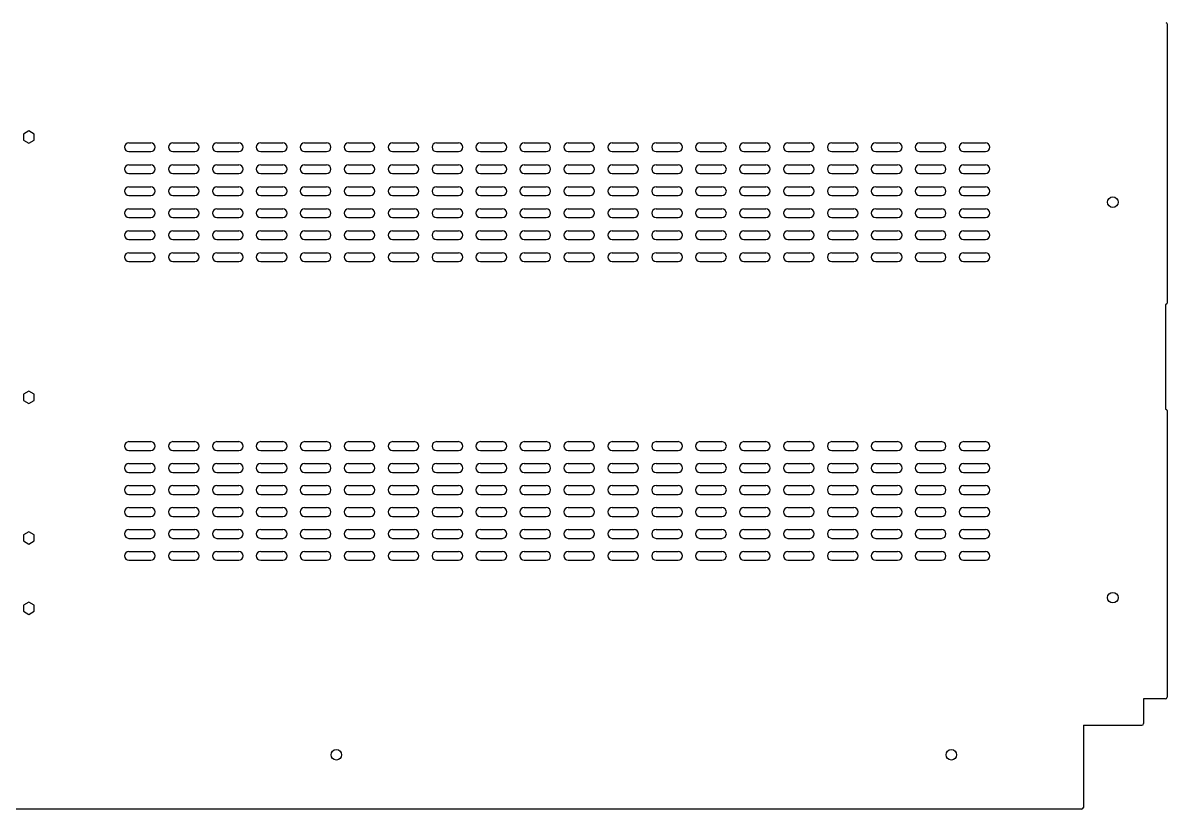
# Model space of a CAD drawing. Header units: millimetres. Extents: x 0 to 1296, y 0 to 722.
# Drawn here: x 644 to 1296, y 0 to 447 of the extents above; entities that cross this region are included whole.
import ezdxf

# ---------------------------------------------------------------- set-up
doc = ezdxf.new("R2010")
doc.units = ezdxf.units.MM

msp = doc.modelspace()

# ---------------------------------------------------------------- linework, layer by layer
at = {"color": 7, "linetype": 'Continuous', "lineweight": 25}
for p, q in [((1295.6, 446.8), (1295.6, 287.8)), ((647.8, 385.82), (644.75, 384.06)), ((650.85, 384.06), (647.8, 385.82)), ((644.75, 384.06), (644.75, 380.54)), ((644.75, 380.54), (647.8, 378.78)), ((647.8, 378.78), (650.85, 380.54)), ((650.85, 380.54), (650.85, 384.06)), ((704.75, 379.05), (717.25, 379.05)), ((729.75, 379.05), (742.25, 379.05)), ((754.75, 379.05), (767.25, 379.05)), ((779.75, 379.05), (792.25, 379.05)), ((804.75, 379.05), (817.25, 379.05)), ((829.75, 379.05), (842.25, 379.05)), ((854.75, 379.05), (867.25, 379.05)), ((879.75, 379.05), (892.25, 379.05)), ((904.75, 379.05), (917.25, 379.05)), ((929.75, 379.05), (942.25, 379.05)), ((954.75, 379.05), (967.25, 379.05)), ((979.75, 379.05), (992.25, 379.05)), ((1004.75, 379.05), (1017.25, 379.05)), ((1029.75, 379.05), (1042.25, 379.05)), ((1054.75, 379.05), (1067.25, 379.05)), ((1079.75, 379.05), (1092.25, 379.05)), ((1104.75, 379.05), (1117.25, 379.05)), ((1129.75, 379.05), (1142.25, 379.05)), ((1154.75, 379.05), (1167.25, 379.05)), ((1179.75, 379.05), (1192.25, 379.05)), ((704.75, 374.05), (717.25, 374.05)), ((729.75, 374.05), (742.25, 374.05)), ((754.75, 374.05), (767.25, 374.05)), ((779.75, 374.05), (792.25, 374.05)), ((804.75, 374.05), (817.25, 374.05)), ((829.75, 374.05), (842.25, 374.05)), ((854.75, 374.05), (867.25, 374.05)), ((879.75, 374.05), (892.25, 374.05)), ((904.75, 374.05), (917.25, 374.05)), ((929.75, 374.05), (942.25, 374.05)), ((954.75, 374.05), (967.25, 374.05)), ((979.75, 374.05), (992.25, 374.05)), ((1004.75, 374.05), (1017.25, 374.05)), ((1029.75, 374.05), (1042.25, 374.05)), ((1054.75, 374.05), (1067.25, 374.05)), ((1079.75, 374.05), (1092.25, 374.05)), ((1104.75, 374.05), (1117.25, 374.05)), ((1129.75, 374.05), (1142.25, 374.05)), ((1154.75, 374.05), (1167.25, 374.05)), ((1179.75, 374.05), (1192.25, 374.05)), ((704.75, 366.55), (717.25, 366.55)), ((729.75, 366.55), (742.25, 366.55)), ((754.75, 366.55), (767.25, 366.55)), ((779.75, 366.55), (792.25, 366.55)), ((804.75, 366.55), (817.25, 366.55)), ((829.75, 366.55), (842.25, 366.55)), ((854.75, 366.55), (867.25, 366.55)), ((879.75, 366.55), (892.25, 366.55)), ((904.75, 366.55), (917.25, 366.55)), ((929.75, 366.55), (942.25, 366.55)), ((954.75, 366.55), (967.25, 366.55)), ((979.75, 366.55), (992.25, 366.55)), ((1004.75, 366.55), (1017.25, 366.55)), ((1029.75, 366.55), (1042.25, 366.55)), ((1054.75, 366.55), (1067.25, 366.55)), ((1079.75, 366.55), (1092.25, 366.55)), ((1104.75, 366.55), (1117.25, 366.55)), ((1129.75, 366.55), (1142.25, 366.55)), ((1154.75, 366.55), (1167.25, 366.55)), ((1179.75, 366.55), (1192.25, 366.55)), ((704.75, 361.55), (717.25, 361.55)), ((729.75, 361.55), (742.25, 361.55)), ((754.75, 361.55), (767.25, 361.55)), ((779.75, 361.55), (792.25, 361.55)), ((804.75, 361.55), (817.25, 361.55)), ((829.75, 361.55), (842.25, 361.55)), ((854.75, 361.55), (867.25, 361.55)), ((879.75, 361.55), (892.25, 361.55)), ((904.75, 361.55), (917.25, 361.55)), ((929.75, 361.55), (942.25, 361.55)), ((954.75, 361.55), (967.25, 361.55)), ((979.75, 361.55), (992.25, 361.55)), ((1004.75, 361.55), (1017.25, 361.55)), ((1029.75, 361.55), (1042.25, 361.55)), ((1054.75, 361.55), (1067.25, 361.55)), ((1079.75, 361.55), (1092.25, 361.55)), ((1104.75, 361.55), (1117.25, 361.55)), ((1129.75, 361.55), (1142.25, 361.55)), ((1154.75, 361.55), (1167.25, 361.55)), ((1179.75, 361.55), (1192.25, 361.55)), ((704.75, 354.05), (717.25, 354.05)), ((729.75, 354.05), (742.25, 354.05)), ((754.75, 354.05), (767.25, 354.05)), ((779.75, 354.05), (792.25, 354.05)), ((804.75, 354.05), (817.25, 354.05)), ((829.75, 354.05), (842.25, 354.05)), ((854.75, 354.05), (867.25, 354.05)), ((879.75, 354.05), (892.25, 354.05)), ((904.75, 354.05), (917.25, 354.05)), ((929.75, 354.05), (942.25, 354.05)), ((954.75, 354.05), (967.25, 354.05)), ((979.75, 354.05), (992.25, 354.05)), ((1004.75, 354.05), (1017.25, 354.05)), ((1029.75, 354.05), (1042.25, 354.05)), ((1054.75, 354.05), (1067.25, 354.05)), ((1079.75, 354.05), (1092.25, 354.05)), ((1104.75, 354.05), (1117.25, 354.05)), ((1129.75, 354.05), (1142.25, 354.05)), ((1154.75, 354.05), (1167.25, 354.05)), ((1179.75, 354.05), (1192.25, 354.05)), ((704.75, 349.05), (717.25, 349.05)), ((729.75, 349.05), (742.25, 349.05)), ((754.75, 349.05), (767.25, 349.05)), ((779.75, 349.05), (792.25, 349.05)), ((804.75, 349.05), (817.25, 349.05)), ((829.75, 349.05), (842.25, 349.05)), ((854.75, 349.05), (867.25, 349.05)), ((879.75, 349.05), (892.25, 349.05)), ((904.75, 349.05), (917.25, 349.05)), ((929.75, 349.05), (942.25, 349.05)), ((954.75, 349.05), (967.25, 349.05)), ((979.75, 349.05), (992.25, 349.05)), ((1004.75, 349.05), (1017.25, 349.05)), ((1029.75, 349.05), (1042.25, 349.05)), ((1054.75, 349.05), (1067.25, 349.05)), ((1079.75, 349.05), (1092.25, 349.05)), ((1104.75, 349.05), (1117.25, 349.05)), ((1129.75, 349.05), (1142.25, 349.05)), ((1154.75, 349.05), (1167.25, 349.05)), ((1179.75, 349.05), (1192.25, 349.05)), ((704.75, 341.55), (717.25, 341.55)), ((729.75, 341.55), (742.25, 341.55)), ((754.75, 341.55), (767.25, 341.55)), ((779.75, 341.55), (792.25, 341.55)), ((804.75, 341.55), (817.25, 341.55)), ((829.75, 341.55), (842.25, 341.55)), ((854.75, 341.55), (867.25, 341.55)), ((879.75, 341.55), (892.25, 341.55)), ((904.75, 341.55), (917.25, 341.55)), ((929.75, 341.55), (942.25, 341.55)), ((954.75, 341.55), (967.25, 341.55)), ((979.75, 341.55), (992.25, 341.55)), ((1004.75, 341.55), (1017.25, 341.55)), ((1029.75, 341.55), (1042.25, 341.55)), ((1054.75, 341.55), (1067.25, 341.55)), ((1079.75, 341.55), (1092.25, 341.55)), ((1104.75, 341.55), (1117.25, 341.55)), ((1129.75, 341.55), (1142.25, 341.55)), ((1154.75, 341.55), (1167.25, 341.55)), ((1179.75, 341.55), (1192.25, 341.55)), ((704.75, 336.55), (717.25, 336.55)), ((729.75, 336.55), (742.25, 336.55)), ((754.75, 336.55), (767.25, 336.55)), ((779.75, 336.55), (792.25, 336.55)), ((804.75, 336.55), (817.25, 336.55)), ((829.75, 336.55), (842.25, 336.55)), ((854.75, 336.55), (867.25, 336.55)), ((879.75, 336.55), (892.25, 336.55)), ((904.75, 336.55), (917.25, 336.55)), ((929.75, 336.55), (942.25, 336.55)), ((954.75, 336.55), (967.25, 336.55)), ((979.75, 336.55), (992.25, 336.55)), ((1004.75, 336.55), (1017.25, 336.55)), ((1029.75, 336.55), (1042.25, 336.55)), ((1054.75, 336.55), (1067.25, 336.55)), ((1079.75, 336.55), (1092.25, 336.55)), ((1104.75, 336.55), (1117.25, 336.55)), ((1129.75, 336.55), (1142.25, 336.55)), ((1154.75, 336.55), (1167.25, 336.55)), ((1179.75, 336.55), (1192.25, 336.55)), ((704.75, 329.05), (717.25, 329.05)), ((729.75, 329.05), (742.25, 329.05)), ((754.75, 329.05), (767.25, 329.05)), ((779.75, 329.05), (792.25, 329.05)), ((804.75, 329.05), (817.25, 329.05)), ((829.75, 329.05), (842.25, 329.05)), ((854.75, 329.05), (867.25, 329.05)), ((879.75, 329.05), (892.25, 329.05)), ((904.75, 329.05), (917.25, 329.05)), ((929.75, 329.05), (942.25, 329.05)), ((954.75, 329.05), (967.25, 329.05)), ((979.75, 329.05), (992.25, 329.05)), ((1004.75, 329.05), (1017.25, 329.05)), ((1029.75, 329.05), (1042.25, 329.05)), ((1054.75, 329.05), (1067.25, 329.05)), ((1079.75, 329.05), (1092.25, 329.05)), ((1104.75, 329.05), (1117.25, 329.05)), ((1129.75, 329.05), (1142.25, 329.05)), ((1154.75, 329.05), (1167.25, 329.05)), ((1179.75, 329.05), (1192.25, 329.05)), ((704.75, 324.05), (717.25, 324.05)), ((729.75, 324.05), (742.25, 324.05)), ((754.75, 324.05), (767.25, 324.05)), ((779.75, 324.05), (792.25, 324.05)), ((804.75, 324.05), (817.25, 324.05)), ((829.75, 324.05), (842.25, 324.05)), ((854.75, 324.05), (867.25, 324.05)), ((879.75, 324.05), (892.25, 324.05)), ((904.75, 324.05), (917.25, 324.05)), ((929.75, 324.05), (942.25, 324.05)), ((954.75, 324.05), (967.25, 324.05)), ((979.75, 324.05), (992.25, 324.05)), ((1004.75, 324.05), (1017.25, 324.05)), ((1029.75, 324.05), (1042.25, 324.05)), ((1054.75, 324.05), (1067.25, 324.05)), ((1079.75, 324.05), (1092.25, 324.05)), ((1104.75, 324.05), (1117.25, 324.05)), ((1129.75, 324.05), (1142.25, 324.05)), ((1154.75, 324.05), (1167.25, 324.05)), ((1179.75, 324.05), (1192.25, 324.05)), ((704.75, 316.55), (717.25, 316.55)), ((729.75, 316.55), (742.25, 316.55)), ((754.75, 316.55), (767.25, 316.55)), ((779.75, 316.55), (792.25, 316.55)), ((804.75, 316.55), (817.25, 316.55)), ((829.75, 316.55), (842.25, 316.55)), ((854.75, 316.55), (867.25, 316.55)), ((879.75, 316.55), (892.25, 316.55)), ((904.75, 316.55), (917.25, 316.55)), ((929.75, 316.55), (942.25, 316.55)), ((954.75, 316.55), (967.25, 316.55)), ((979.75, 316.55), (992.25, 316.55)), ((1004.75, 316.55), (1017.25, 316.55)), ((1029.75, 316.55), (1042.25, 316.55)), ((1054.75, 316.55), (1067.25, 316.55)), ((1079.75, 316.55), (1092.25, 316.55)), ((1104.75, 316.55), (1117.25, 316.55)), ((1129.75, 316.55), (1142.25, 316.55)), ((1154.75, 316.55), (1167.25, 316.55)), ((1179.75, 316.55), (1192.25, 316.55)), ((704.75, 311.55), (717.25, 311.55)), ((729.75, 311.55), (742.25, 311.55)), ((754.75, 311.55), (767.25, 311.55)), ((779.75, 311.55), (792.25, 311.55)), ((804.75, 311.55), (817.25, 311.55)), ((829.75, 311.55), (842.25, 311.55)), ((854.75, 311.55), (867.25, 311.55)), ((879.75, 311.55), (892.25, 311.55)), ((904.75, 311.55), (917.25, 311.55)), ((929.75, 311.55), (942.25, 311.55)), ((954.75, 311.55), (967.25, 311.55)), ((979.75, 311.55), (992.25, 311.55)), ((1004.75, 311.55), (1017.25, 311.55)), ((1029.75, 311.55), (1042.25, 311.55)), ((1054.75, 311.55), (1067.25, 311.55)), ((1079.75, 311.55), (1092.25, 311.55)), ((1104.75, 311.55), (1117.25, 311.55)), ((1129.75, 311.55), (1142.25, 311.55)), ((1154.75, 311.55), (1167.25, 311.55)), ((1179.75, 311.55), (1192.25, 311.55)), ((1294.6, 286.8), (1294.6, 227.8)), ((647.8, 237.82), (644.75, 236.06)), ((644.75, 236.06), (644.75, 232.54)), ((650.85, 236.06), (647.8, 237.82)), ((650.85, 232.54), (650.85, 236.06)), ((644.75, 232.54), (647.8, 230.78)), ((647.8, 230.78), (650.85, 232.54)), ((1295.6, 226.8), (1295.6, 63.67)), ((704.75, 209.05), (717.25, 209.05)), ((729.75, 209.05), (742.25, 209.05)), ((754.75, 209.05), (767.25, 209.05)), ((779.75, 209.05), (792.25, 209.05)), ((804.75, 209.05), (817.25, 209.05)), ((829.75, 209.05), (842.25, 209.05)), ((854.75, 209.05), (867.25, 209.05)), ((879.75, 209.05), (892.25, 209.05)), ((904.75, 209.05), (917.25, 209.05)), ((929.75, 209.05), (942.25, 209.05)), ((954.75, 209.05), (967.25, 209.05)), ((979.75, 209.05), (992.25, 209.05)), ((1004.75, 209.05), (1017.25, 209.05)), ((1029.75, 209.05), (1042.25, 209.05)), ((1054.75, 209.05), (1067.25, 209.05)), ((1079.75, 209.05), (1092.25, 209.05)), ((1104.75, 209.05), (1117.25, 209.05)), ((1129.75, 209.05), (1142.25, 209.05)), ((1154.75, 209.05), (1167.25, 209.05)), ((1179.75, 209.05), (1192.25, 209.05)), ((704.75, 204.05), (717.25, 204.05)), ((729.75, 204.05), (742.25, 204.05)), ((754.75, 204.05), (767.25, 204.05)), ((779.75, 204.05), (792.25, 204.05)), ((804.75, 204.05), (817.25, 204.05)), ((829.75, 204.05), (842.25, 204.05)), ((854.75, 204.05), (867.25, 204.05)), ((879.75, 204.05), (892.25, 204.05)), ((904.75, 204.05), (917.25, 204.05)), ((929.75, 204.05), (942.25, 204.05)), ((954.75, 204.05), (967.25, 204.05)), ((979.75, 204.05), (992.25, 204.05)), ((1004.75, 204.05), (1017.25, 204.05)), ((1029.75, 204.05), (1042.25, 204.05)), ((1054.75, 204.05), (1067.25, 204.05)), ((1079.75, 204.05), (1092.25, 204.05)), ((1104.75, 204.05), (1117.25, 204.05)), ((1129.75, 204.05), (1142.25, 204.05)), ((1154.75, 204.05), (1167.25, 204.05)), ((1179.75, 204.05), (1192.25, 204.05)), ((704.75, 196.55), (717.25, 196.55)), ((729.75, 196.55), (742.25, 196.55)), ((754.75, 196.55), (767.25, 196.55)), ((779.75, 196.55), (792.25, 196.55)), ((804.75, 196.55), (817.25, 196.55)), ((829.75, 196.55), (842.25, 196.55)), ((854.75, 196.55), (867.25, 196.55)), ((879.75, 196.55), (892.25, 196.55)), ((904.75, 196.55), (917.25, 196.55)), ((929.75, 196.55), (942.25, 196.55)), ((954.75, 196.55), (967.25, 196.55)), ((979.75, 196.55), (992.25, 196.55)), ((1004.75, 196.55), (1017.25, 196.55)), ((1029.75, 196.55), (1042.25, 196.55)), ((1054.75, 196.55), (1067.25, 196.55)), ((1079.75, 196.55), (1092.25, 196.55)), ((1104.75, 196.55), (1117.25, 196.55)), ((1129.75, 196.55), (1142.25, 196.55)), ((1154.75, 196.55), (1167.25, 196.55)), ((1179.75, 196.55), (1192.25, 196.55)), ((704.75, 191.55), (717.25, 191.55)), ((729.75, 191.55), (742.25, 191.55)), ((754.75, 191.55), (767.25, 191.55)), ((779.75, 191.55), (792.25, 191.55)), ((804.75, 191.55), (817.25, 191.55)), ((829.75, 191.55), (842.25, 191.55)), ((854.75, 191.55), (867.25, 191.55)), ((879.75, 191.55), (892.25, 191.55)), ((904.75, 191.55), (917.25, 191.55)), ((929.75, 191.55), (942.25, 191.55)), ((954.75, 191.55), (967.25, 191.55)), ((979.75, 191.55), (992.25, 191.55)), ((1004.75, 191.55), (1017.25, 191.55)), ((1029.75, 191.55), (1042.25, 191.55)), ((1054.75, 191.55), (1067.25, 191.55)), ((1079.75, 191.55), (1092.25, 191.55)), ((1104.75, 191.55), (1117.25, 191.55)), ((1129.75, 191.55), (1142.25, 191.55)), ((1154.75, 191.55), (1167.25, 191.55)), ((1179.75, 191.55), (1192.25, 191.55)), ((704.75, 184.05), (717.25, 184.05)), ((729.75, 184.05), (742.25, 184.05)), ((754.75, 184.05), (767.25, 184.05)), ((779.75, 184.05), (792.25, 184.05)), ((804.75, 184.05), (817.25, 184.05)), ((829.75, 184.05), (842.25, 184.05)), ((854.75, 184.05), (867.25, 184.05)), ((879.75, 184.05), (892.25, 184.05)), ((904.75, 184.05), (917.25, 184.05)), ((929.75, 184.05), (942.25, 184.05)), ((954.75, 184.05), (967.25, 184.05)), ((979.75, 184.05), (992.25, 184.05)), ((1004.75, 184.05), (1017.25, 184.05)), ((1029.75, 184.05), (1042.25, 184.05)), ((1054.75, 184.05), (1067.25, 184.05)), ((1079.75, 184.05), (1092.25, 184.05)), ((1104.75, 184.05), (1117.25, 184.05)), ((1129.75, 184.05), (1142.25, 184.05)), ((1154.75, 184.05), (1167.25, 184.05)), ((1179.75, 184.05), (1192.25, 184.05)), ((704.75, 179.05), (717.25, 179.05)), ((729.75, 179.05), (742.25, 179.05)), ((754.75, 179.05), (767.25, 179.05)), ((779.75, 179.05), (792.25, 179.05)), ((804.75, 179.05), (817.25, 179.05)), ((829.75, 179.05), (842.25, 179.05)), ((854.75, 179.05), (867.25, 179.05)), ((879.75, 179.05), (892.25, 179.05)), ((904.75, 179.05), (917.25, 179.05)), ((929.75, 179.05), (942.25, 179.05)), ((954.75, 179.05), (967.25, 179.05)), ((979.75, 179.05), (992.25, 179.05)), ((1004.75, 179.05), (1017.25, 179.05)), ((1029.75, 179.05), (1042.25, 179.05)), ((1054.75, 179.05), (1067.25, 179.05)), ((1079.75, 179.05), (1092.25, 179.05)), ((1104.75, 179.05), (1117.25, 179.05)), ((1129.75, 179.05), (1142.25, 179.05)), ((1154.75, 179.05), (1167.25, 179.05)), ((1179.75, 179.05), (1192.25, 179.05)), ((704.75, 171.55), (717.25, 171.55)), ((729.75, 171.55), (742.25, 171.55)), ((754.75, 171.55), (767.25, 171.55)), ((779.75, 171.55), (792.25, 171.55)), ((804.75, 171.55), (817.25, 171.55)), ((829.75, 171.55), (842.25, 171.55)), ((854.75, 171.55), (867.25, 171.55)), ((879.75, 171.55), (892.25, 171.55)), ((904.75, 171.55), (917.25, 171.55)), ((929.75, 171.55), (942.25, 171.55)), ((954.75, 171.55), (967.25, 171.55)), ((979.75, 171.55), (992.25, 171.55)), ((1004.75, 171.55), (1017.25, 171.55)), ((1029.75, 171.55), (1042.25, 171.55)), ((1054.75, 171.55), (1067.25, 171.55)), ((1079.75, 171.55), (1092.25, 171.55)), ((1104.75, 171.55), (1117.25, 171.55)), ((1129.75, 171.55), (1142.25, 171.55)), ((1154.75, 171.55), (1167.25, 171.55)), ((1179.75, 171.55), (1192.25, 171.55)), ((704.75, 166.55), (717.25, 166.55)), ((729.75, 166.55), (742.25, 166.55)), ((754.75, 166.55), (767.25, 166.55)), ((779.75, 166.55), (792.25, 166.55)), ((804.75, 166.55), (817.25, 166.55)), ((829.75, 166.55), (842.25, 166.55)), ((854.75, 166.55), (867.25, 166.55)), ((879.75, 166.55), (892.25, 166.55)), ((904.75, 166.55), (917.25, 166.55)), ((929.75, 166.55), (942.25, 166.55)), ((954.75, 166.55), (967.25, 166.55)), ((979.75, 166.55), (992.25, 166.55)), ((1004.75, 166.55), (1017.25, 166.55)), ((1029.75, 166.55), (1042.25, 166.55)), ((1054.75, 166.55), (1067.25, 166.55)), ((1079.75, 166.55), (1092.25, 166.55)), ((1104.75, 166.55), (1117.25, 166.55)), ((1129.75, 166.55), (1142.25, 166.55)), ((1154.75, 166.55), (1167.25, 166.55)), ((1179.75, 166.55), (1192.25, 166.55)), ((647.8, 157.82), (644.75, 156.06)), ((650.85, 156.06), (647.8, 157.82)), ((704.75, 159.05), (717.25, 159.05)), ((729.75, 159.05), (742.25, 159.05)), ((754.75, 159.05), (767.25, 159.05)), ((779.75, 159.05), (792.25, 159.05)), ((804.75, 159.05), (817.25, 159.05)), ((829.75, 159.05), (842.25, 159.05)), ((854.75, 159.05), (867.25, 159.05)), ((879.75, 159.05), (892.25, 159.05)), ((904.75, 159.05), (917.25, 159.05)), ((929.75, 159.05), (942.25, 159.05)), ((954.75, 159.05), (967.25, 159.05)), ((979.75, 159.05), (992.25, 159.05)), ((1004.75, 159.05), (1017.25, 159.05)), ((1029.75, 159.05), (1042.25, 159.05)), ((1054.75, 159.05), (1067.25, 159.05)), ((1079.75, 159.05), (1092.25, 159.05)), ((1104.75, 159.05), (1117.25, 159.05)), ((1129.75, 159.05), (1142.25, 159.05)), ((1154.75, 159.05), (1167.25, 159.05)), ((1179.75, 159.05), (1192.25, 159.05)), ((644.75, 156.06), (644.75, 152.54)), ((644.75, 152.54), (647.8, 150.78)), ((647.8, 150.78), (650.85, 152.54)), ((650.85, 152.54), (650.85, 156.06)), ((704.75, 154.05), (717.25, 154.05)), ((729.75, 154.05), (742.25, 154.05)), ((754.75, 154.05), (767.25, 154.05)), ((779.75, 154.05), (792.25, 154.05)), ((804.75, 154.05), (817.25, 154.05)), ((829.75, 154.05), (842.25, 154.05)), ((854.75, 154.05), (867.25, 154.05)), ((879.75, 154.05), (892.25, 154.05)), ((904.75, 154.05), (917.25, 154.05)), ((929.75, 154.05), (942.25, 154.05)), ((954.75, 154.05), (967.25, 154.05)), ((979.75, 154.05), (992.25, 154.05)), ((1004.75, 154.05), (1017.25, 154.05)), ((1029.75, 154.05), (1042.25, 154.05)), ((1054.75, 154.05), (1067.25, 154.05)), ((1079.75, 154.05), (1092.25, 154.05)), ((1104.75, 154.05), (1117.25, 154.05)), ((1129.75, 154.05), (1142.25, 154.05)), ((1154.75, 154.05), (1167.25, 154.05)), ((1179.75, 154.05), (1192.25, 154.05)), ((704.75, 146.55), (717.25, 146.55)), ((729.75, 146.55), (742.25, 146.55)), ((754.75, 146.55), (767.25, 146.55)), ((779.75, 146.55), (792.25, 146.55)), ((804.75, 146.55), (817.25, 146.55)), ((829.75, 146.55), (842.25, 146.55)), ((854.75, 146.55), (867.25, 146.55)), ((879.75, 146.55), (892.25, 146.55)), ((904.75, 146.55), (917.25, 146.55)), ((929.75, 146.55), (942.25, 146.55)), ((954.75, 146.55), (967.25, 146.55)), ((979.75, 146.55), (992.25, 146.55)), ((1004.75, 146.55), (1017.25, 146.55)), ((1029.75, 146.55), (1042.25, 146.55)), ((1054.75, 146.55), (1067.25, 146.55)), ((1079.75, 146.55), (1092.25, 146.55)), ((1104.75, 146.55), (1117.25, 146.55)), ((1129.75, 146.55), (1142.25, 146.55)), ((1154.75, 146.55), (1167.25, 146.55)), ((1179.75, 146.55), (1192.25, 146.55)), ((704.75, 141.55), (717.25, 141.55)), ((729.75, 141.55), (742.25, 141.55)), ((754.75, 141.55), (767.25, 141.55)), ((779.75, 141.55), (792.25, 141.55)), ((804.75, 141.55), (817.25, 141.55)), ((829.75, 141.55), (842.25, 141.55)), ((854.75, 141.55), (867.25, 141.55)), ((879.75, 141.55), (892.25, 141.55)), ((904.75, 141.55), (917.25, 141.55)), ((929.75, 141.55), (942.25, 141.55)), ((954.75, 141.55), (967.25, 141.55)), ((979.75, 141.55), (992.25, 141.55)), ((1004.75, 141.55), (1017.25, 141.55)), ((1029.75, 141.55), (1042.25, 141.55)), ((1054.75, 141.55), (1067.25, 141.55)), ((1079.75, 141.55), (1092.25, 141.55)), ((1104.75, 141.55), (1117.25, 141.55)), ((1129.75, 141.55), (1142.25, 141.55)), ((1154.75, 141.55), (1167.25, 141.55)), ((1179.75, 141.55), (1192.25, 141.55)), ((647.8, 117.82), (644.75, 116.06)), ((650.85, 116.06), (647.8, 117.82)), ((644.75, 116.06), (644.75, 112.54)), ((644.75, 112.54), (647.8, 110.78)), ((647.8, 110.78), (650.85, 112.54)), ((650.85, 112.54), (650.85, 116.06)), ((1294.6, 62.67), (1282.2, 62.67)), ((1282.2, 62.67), (1282.2, 48.67)), ((1247.93, 47.67), (1281.2, 47.67)), ((1247.93, 47.67), (1247.93, 1)), ((1246.93, 0), (48.67, 0))]:
    msp.add_line(p, q, dxfattribs=at)
for centre in [(1264.7, 345.3), (1264.7, 120.3), (822.8, 30.9), (1172.8, 30.9)]:
    msp.add_circle(centre, 3, dxfattribs=at)
for centre, radius, start, end in [((1295.1, 446.8), 0.5, 0, 90), ((704.75, 376.55), 2.5, 90, 270), ((717.25, 376.55), 2.5, 270, 90), ((729.75, 376.55), 2.5, 90, 270), ((742.25, 376.55), 2.5, 270, 90), ((754.75, 376.55), 2.5, 90, 270), ((767.25, 376.55), 2.5, 270, 90), ((779.75, 376.55), 2.5, 90, 270), ((792.25, 376.55), 2.5, 270, 90), ((804.75, 376.55), 2.5, 90, 270), ((817.25, 376.55), 2.5, 270, 90), ((829.75, 376.55), 2.5, 90, 270), ((842.25, 376.55), 2.5, 270, 90), ((854.75, 376.55), 2.5, 90, 270), ((867.25, 376.55), 2.5, 270, 90), ((879.75, 376.55), 2.5, 90, 270), ((892.25, 376.55), 2.5, 270, 90), ((904.75, 376.55), 2.5, 90, 270), ((917.25, 376.55), 2.5, 270, 90), ((929.75, 376.55), 2.5, 90, 270), ((942.25, 376.55), 2.5, 270, 90), ((954.75, 376.55), 2.5, 90, 270), ((967.25, 376.55), 2.5, 270, 90), ((979.75, 376.55), 2.5, 90, 270), ((992.25, 376.55), 2.5, 270, 90), ((1004.75, 376.55), 2.5, 90, 270), ((1017.25, 376.55), 2.5, 270, 90), ((1029.75, 376.55), 2.5, 90, 270), ((1042.25, 376.55), 2.5, 270, 90), ((1054.75, 376.55), 2.5, 90, 270), ((1067.25, 376.55), 2.5, 270, 90), ((1079.75, 376.55), 2.5, 90, 270), ((1092.25, 376.55), 2.5, 270, 90), ((1104.75, 376.55), 2.5, 90, 270), ((1117.25, 376.55), 2.5, 270, 90), ((1129.75, 376.55), 2.5, 90, 270), ((1142.25, 376.55), 2.5, 270, 90), ((1154.75, 376.55), 2.5, 90, 270), ((1167.25, 376.55), 2.5, 270, 90), ((1179.75, 376.55), 2.5, 90, 270), ((1192.25, 376.55), 2.5, 270, 90), ((704.75, 364.05), 2.5, 90, 270), ((717.25, 364.05), 2.5, 270, 90), ((729.75, 364.05), 2.5, 90, 270), ((742.25, 364.05), 2.5, 270, 90), ((754.75, 364.05), 2.5, 90, 270), ((767.25, 364.05), 2.5, 270, 90), ((779.75, 364.05), 2.5, 90, 270), ((792.25, 364.05), 2.5, 270, 90), ((804.75, 364.05), 2.5, 90, 270), ((817.25, 364.05), 2.5, 270, 90), ((829.75, 364.05), 2.5, 90, 270), ((842.25, 364.05), 2.5, 270, 90), ((854.75, 364.05), 2.5, 90, 270), ((867.25, 364.05), 2.5, 270, 90), ((879.75, 364.05), 2.5, 90, 270), ((892.25, 364.05), 2.5, 270, 90), ((904.75, 364.05), 2.5, 90, 270), ((917.25, 364.05), 2.5, 270, 90), ((929.75, 364.05), 2.5, 90, 270), ((942.25, 364.05), 2.5, 270, 90), ((954.75, 364.05), 2.5, 90, 270), ((967.25, 364.05), 2.5, 270, 90), ((979.75, 364.05), 2.5, 90, 270), ((992.25, 364.05), 2.5, 270, 90), ((1004.75, 364.05), 2.5, 90, 270), ((1017.25, 364.05), 2.5, 270, 90), ((1029.75, 364.05), 2.5, 90, 270), ((1042.25, 364.05), 2.5, 270, 90), ((1054.75, 364.05), 2.5, 90, 270), ((1067.25, 364.05), 2.5, 270, 90), ((1079.75, 364.05), 2.5, 90, 270), ((1092.25, 364.05), 2.5, 270, 90), ((1104.75, 364.05), 2.5, 90, 270), ((1117.25, 364.05), 2.5, 270, 90), ((1129.75, 364.05), 2.5, 90, 270), ((1142.25, 364.05), 2.5, 270, 90), ((1154.75, 364.05), 2.5, 90, 270), ((1167.25, 364.05), 2.5, 270, 90), ((1179.75, 364.05), 2.5, 90, 270), ((1192.25, 364.05), 2.5, 270, 90), ((704.75, 351.55), 2.5, 90, 270), ((717.25, 351.55), 2.5, 270, 90), ((729.75, 351.55), 2.5, 90, 270), ((742.25, 351.55), 2.5, 270, 90), ((754.75, 351.55), 2.5, 90, 270), ((767.25, 351.55), 2.5, 270, 90), ((779.75, 351.55), 2.5, 90, 270), ((792.25, 351.55), 2.5, 270, 90), ((804.75, 351.55), 2.5, 90, 270), ((817.25, 351.55), 2.5, 270, 90), ((829.75, 351.55), 2.5, 90, 270), ((842.25, 351.55), 2.5, 270, 90), ((854.75, 351.55), 2.5, 90, 270), ((867.25, 351.55), 2.5, 270, 90), ((879.75, 351.55), 2.5, 90, 270), ((892.25, 351.55), 2.5, 270, 90), ((904.75, 351.55), 2.5, 90, 270), ((917.25, 351.55), 2.5, 270, 90), ((929.75, 351.55), 2.5, 90, 270), ((942.25, 351.55), 2.5, 270, 90), ((954.75, 351.55), 2.5, 90, 270), ((967.25, 351.55), 2.5, 270, 90), ((979.75, 351.55), 2.5, 90, 270), ((992.25, 351.55), 2.5, 270, 90), ((1004.75, 351.55), 2.5, 90, 270), ((1017.25, 351.55), 2.5, 270, 90), ((1029.75, 351.55), 2.5, 90, 270), ((1042.25, 351.55), 2.5, 270, 90), ((1054.75, 351.55), 2.5, 90, 270), ((1067.25, 351.55), 2.5, 270, 90), ((1079.75, 351.55), 2.5, 90, 270), ((1092.25, 351.55), 2.5, 270, 90), ((1104.75, 351.55), 2.5, 90, 270), ((1117.25, 351.55), 2.5, 270, 90), ((1129.75, 351.55), 2.5, 90, 270), ((1142.25, 351.55), 2.5, 270, 90), ((1154.75, 351.55), 2.5, 90, 270), ((1167.25, 351.55), 2.5, 270, 90), ((1179.75, 351.55), 2.5, 90, 270), ((1192.25, 351.55), 2.5, 270, 90), ((704.75, 339.05), 2.5, 90, 270), ((717.25, 339.05), 2.5, 270, 90), ((729.75, 339.05), 2.5, 90, 270), ((742.25, 339.05), 2.5, 270, 90), ((754.75, 339.05), 2.5, 90, 270), ((767.25, 339.05), 2.5, 270, 90), ((779.75, 339.05), 2.5, 90, 270), ((792.25, 339.05), 2.5, 270, 90), ((804.75, 339.05), 2.5, 90, 270), ((817.25, 339.05), 2.5, 270, 90), ((829.75, 339.05), 2.5, 90, 270), ((842.25, 339.05), 2.5, 270, 90), ((854.75, 339.05), 2.5, 90, 270), ((867.25, 339.05), 2.5, 270, 90), ((879.75, 339.05), 2.5, 90, 270), ((892.25, 339.05), 2.5, 270, 90), ((904.75, 339.05), 2.5, 90, 270), ((917.25, 339.05), 2.5, 270, 90), ((929.75, 339.05), 2.5, 90, 270), ((942.25, 339.05), 2.5, 270, 90), ((954.75, 339.05), 2.5, 90, 270), ((967.25, 339.05), 2.5, 270, 90), ((979.75, 339.05), 2.5, 90, 270), ((992.25, 339.05), 2.5, 270, 90), ((1004.75, 339.05), 2.5, 90, 270), ((1017.25, 339.05), 2.5, 270, 90), ((1029.75, 339.05), 2.5, 90, 270), ((1042.25, 339.05), 2.5, 270, 90), ((1054.75, 339.05), 2.5, 90, 270), ((1067.25, 339.05), 2.5, 270, 90), ((1079.75, 339.05), 2.5, 90, 270), ((1092.25, 339.05), 2.5, 270, 90), ((1104.75, 339.05), 2.5, 90, 270), ((1117.25, 339.05), 2.5, 270, 90), ((1129.75, 339.05), 2.5, 90, 270), ((1142.25, 339.05), 2.5, 270, 90), ((1154.75, 339.05), 2.5, 90, 270), ((1167.25, 339.05), 2.5, 270, 90), ((1179.75, 339.05), 2.5, 90, 270), ((1192.25, 339.05), 2.5, 270, 90), ((704.75, 326.55), 2.5, 90, 270), ((717.25, 326.55), 2.5, 270, 90), ((729.75, 326.55), 2.5, 90, 270), ((742.25, 326.55), 2.5, 270, 90), ((754.75, 326.55), 2.5, 90, 270), ((767.25, 326.55), 2.5, 270, 90), ((779.75, 326.55), 2.5, 90, 270), ((792.25, 326.55), 2.5, 270, 90), ((804.75, 326.55), 2.5, 90, 270), ((817.25, 326.55), 2.5, 270, 90), ((829.75, 326.55), 2.5, 90, 270), ((842.25, 326.55), 2.5, 270, 90), ((854.75, 326.55), 2.5, 90, 270), ((867.25, 326.55), 2.5, 270, 90), ((879.75, 326.55), 2.5, 90, 270), ((892.25, 326.55), 2.5, 270, 90), ((904.75, 326.55), 2.5, 90, 270), ((917.25, 326.55), 2.5, 270, 90), ((929.75, 326.55), 2.5, 90, 270), ((942.25, 326.55), 2.5, 270, 90), ((954.75, 326.55), 2.5, 90, 270), ((967.25, 326.55), 2.5, 270, 90), ((979.75, 326.55), 2.5, 90, 270), ((992.25, 326.55), 2.5, 270, 90), ((1004.75, 326.55), 2.5, 90, 270), ((1017.25, 326.55), 2.5, 270, 90), ((1029.75, 326.55), 2.5, 90, 270), ((1042.25, 326.55), 2.5, 270, 90), ((1054.75, 326.55), 2.5, 90, 270), ((1067.25, 326.55), 2.5, 270, 90), ((1079.75, 326.55), 2.5, 90, 270), ((1092.25, 326.55), 2.5, 270, 90), ((1104.75, 326.55), 2.5, 90, 270), ((1117.25, 326.55), 2.5, 270, 90), ((1129.75, 326.55), 2.5, 90, 270), ((1142.25, 326.55), 2.5, 270, 90), ((1154.75, 326.55), 2.5, 90, 270), ((1167.25, 326.55), 2.5, 270, 90), ((1179.75, 326.55), 2.5, 90, 270), ((1192.25, 326.55), 2.5, 270, 90), ((704.75, 314.05), 2.5, 90, 270), ((717.25, 314.05), 2.5, 270, 90), ((729.75, 314.05), 2.5, 90, 270), ((742.25, 314.05), 2.5, 270, 90), ((754.75, 314.05), 2.5, 90, 270), ((767.25, 314.05), 2.5, 270, 90), ((779.75, 314.05), 2.5, 90, 270), ((792.25, 314.05), 2.5, 270, 90), ((804.75, 314.05), 2.5, 90, 270), ((817.25, 314.05), 2.5, 270, 90), ((829.75, 314.05), 2.5, 90, 270), ((842.25, 314.05), 2.5, 270, 90), ((854.75, 314.05), 2.5, 90, 270), ((867.25, 314.05), 2.5, 270, 90), ((879.75, 314.05), 2.5, 90, 270), ((892.25, 314.05), 2.5, 270, 90), ((904.75, 314.05), 2.5, 90, 270), ((917.25, 314.05), 2.5, 270, 90), ((929.75, 314.05), 2.5, 90, 270), ((942.25, 314.05), 2.5, 270, 90), ((954.75, 314.05), 2.5, 90, 270), ((967.25, 314.05), 2.5, 270, 90), ((979.75, 314.05), 2.5, 90, 270), ((992.25, 314.05), 2.5, 270, 90), ((1004.75, 314.05), 2.5, 90, 270), ((1017.25, 314.05), 2.5, 270, 90), ((1029.75, 314.05), 2.5, 90, 270), ((1042.25, 314.05), 2.5, 270, 90), ((1054.75, 314.05), 2.5, 90, 270), ((1067.25, 314.05), 2.5, 270, 90), ((1079.75, 314.05), 2.5, 90, 270), ((1092.25, 314.05), 2.5, 270, 90), ((1104.75, 314.05), 2.5, 90, 270), ((1117.25, 314.05), 2.5, 270, 90), ((1129.75, 314.05), 2.5, 90, 270), ((1142.25, 314.05), 2.5, 270, 90), ((1154.75, 314.05), 2.5, 90, 270), ((1167.25, 314.05), 2.5, 270, 90), ((1179.75, 314.05), 2.5, 90, 270), ((1192.25, 314.05), 2.5, 270, 90), ((1295.1, 286.8), 0.5, 90, 180), ((1295.1, 287.8), 0.5, 270, 0), ((1295.1, 227.8), 0.5, 180, 270), ((1295.1, 226.8), 0.5, 0, 90), ((704.75, 206.55), 2.5, 90, 270), ((717.25, 206.55), 2.5, 270, 90), ((729.75, 206.55), 2.5, 90, 270), ((742.25, 206.55), 2.5, 270, 90), ((754.75, 206.55), 2.5, 90, 270), ((767.25, 206.55), 2.5, 270, 90), ((779.75, 206.55), 2.5, 90, 270), ((792.25, 206.55), 2.5, 270, 90), ((804.75, 206.55), 2.5, 90, 270), ((817.25, 206.55), 2.5, 270, 90), ((829.75, 206.55), 2.5, 90, 270), ((842.25, 206.55), 2.5, 270, 90), ((854.75, 206.55), 2.5, 90, 270), ((867.25, 206.55), 2.5, 270, 90), ((879.75, 206.55), 2.5, 90, 270), ((892.25, 206.55), 2.5, 270, 90), ((904.75, 206.55), 2.5, 90, 270), ((917.25, 206.55), 2.5, 270, 90), ((929.75, 206.55), 2.5, 90, 270), ((942.25, 206.55), 2.5, 270, 90), ((954.75, 206.55), 2.5, 90, 270), ((967.25, 206.55), 2.5, 270, 90), ((979.75, 206.55), 2.5, 90, 270), ((992.25, 206.55), 2.5, 270, 90), ((1004.75, 206.55), 2.5, 90, 270), ((1017.25, 206.55), 2.5, 270, 90), ((1029.75, 206.55), 2.5, 90, 270), ((1042.25, 206.55), 2.5, 270, 90), ((1054.75, 206.55), 2.5, 90, 270), ((1067.25, 206.55), 2.5, 270, 90), ((1079.75, 206.55), 2.5, 90, 270), ((1092.25, 206.55), 2.5, 270, 90), ((1104.75, 206.55), 2.5, 90, 270), ((1117.25, 206.55), 2.5, 270, 90), ((1129.75, 206.55), 2.5, 90, 270), ((1142.25, 206.55), 2.5, 270, 90), ((1154.75, 206.55), 2.5, 90, 270), ((1167.25, 206.55), 2.5, 270, 90), ((1179.75, 206.55), 2.5, 90, 270), ((1192.25, 206.55), 2.5, 270, 90), ((704.75, 194.05), 2.5, 90, 270), ((717.25, 194.05), 2.5, 270, 90), ((729.75, 194.05), 2.5, 90, 270), ((742.25, 194.05), 2.5, 270, 90), ((754.75, 194.05), 2.5, 90, 270), ((767.25, 194.05), 2.5, 270, 90), ((779.75, 194.05), 2.5, 90, 270), ((792.25, 194.05), 2.5, 270, 90), ((804.75, 194.05), 2.5, 90, 270), ((817.25, 194.05), 2.5, 270, 90), ((829.75, 194.05), 2.5, 90, 270), ((842.25, 194.05), 2.5, 270, 90), ((854.75, 194.05), 2.5, 90, 270), ((867.25, 194.05), 2.5, 270, 90), ((879.75, 194.05), 2.5, 90, 270), ((892.25, 194.05), 2.5, 270, 90), ((904.75, 194.05), 2.5, 90, 270), ((917.25, 194.05), 2.5, 270, 90), ((929.75, 194.05), 2.5, 90, 270), ((942.25, 194.05), 2.5, 270, 90), ((954.75, 194.05), 2.5, 90, 270), ((967.25, 194.05), 2.5, 270, 90), ((979.75, 194.05), 2.5, 90, 270), ((992.25, 194.05), 2.5, 270, 90), ((1004.75, 194.05), 2.5, 90, 270), ((1017.25, 194.05), 2.5, 270, 90), ((1029.75, 194.05), 2.5, 90, 270), ((1042.25, 194.05), 2.5, 270, 90), ((1054.75, 194.05), 2.5, 90, 270), ((1067.25, 194.05), 2.5, 270, 90), ((1079.75, 194.05), 2.5, 90, 270), ((1092.25, 194.05), 2.5, 270, 90), ((1104.75, 194.05), 2.5, 90, 270), ((1117.25, 194.05), 2.5, 270, 90), ((1129.75, 194.05), 2.5, 90, 270), ((1142.25, 194.05), 2.5, 270, 90), ((1154.75, 194.05), 2.5, 90, 270), ((1167.25, 194.05), 2.5, 270, 90), ((1179.75, 194.05), 2.5, 90, 270), ((1192.25, 194.05), 2.5, 270, 90), ((704.75, 181.55), 2.5, 90, 270), ((717.25, 181.55), 2.5, 270, 90), ((729.75, 181.55), 2.5, 90, 270), ((742.25, 181.55), 2.5, 270, 90), ((754.75, 181.55), 2.5, 90, 270), ((767.25, 181.55), 2.5, 270, 90), ((779.75, 181.55), 2.5, 90, 270), ((792.25, 181.55), 2.5, 270, 90), ((804.75, 181.55), 2.5, 90, 270), ((817.25, 181.55), 2.5, 270, 90), ((829.75, 181.55), 2.5, 90, 270), ((842.25, 181.55), 2.5, 270, 90), ((854.75, 181.55), 2.5, 90, 270), ((867.25, 181.55), 2.5, 270, 90), ((879.75, 181.55), 2.5, 90, 270), ((892.25, 181.55), 2.5, 270, 90), ((904.75, 181.55), 2.5, 90, 270), ((917.25, 181.55), 2.5, 270, 90), ((929.75, 181.55), 2.5, 90, 270), ((942.25, 181.55), 2.5, 270, 90), ((954.75, 181.55), 2.5, 90, 270), ((967.25, 181.55), 2.5, 270, 90), ((979.75, 181.55), 2.5, 90, 270), ((992.25, 181.55), 2.5, 270, 90), ((1004.75, 181.55), 2.5, 90, 270), ((1017.25, 181.55), 2.5, 270, 90), ((1029.75, 181.55), 2.5, 90, 270), ((1042.25, 181.55), 2.5, 270, 90), ((1054.75, 181.55), 2.5, 90, 270), ((1067.25, 181.55), 2.5, 270, 90), ((1079.75, 181.55), 2.5, 90, 270), ((1092.25, 181.55), 2.5, 270, 90), ((1104.75, 181.55), 2.5, 90, 270), ((1117.25, 181.55), 2.5, 270, 90), ((1129.75, 181.55), 2.5, 90, 270), ((1142.25, 181.55), 2.5, 270, 90), ((1154.75, 181.55), 2.5, 90, 270), ((1167.25, 181.55), 2.5, 270, 90), ((1179.75, 181.55), 2.5, 90, 270), ((1192.25, 181.55), 2.5, 270, 90), ((704.75, 169.05), 2.5, 90, 270), ((717.25, 169.05), 2.5, 270, 90), ((729.75, 169.05), 2.5, 90, 270), ((742.25, 169.05), 2.5, 270, 90), ((754.75, 169.05), 2.5, 90, 270), ((767.25, 169.05), 2.5, 270, 90), ((779.75, 169.05), 2.5, 90, 270), ((792.25, 169.05), 2.5, 270, 90), ((804.75, 169.05), 2.5, 90, 270), ((817.25, 169.05), 2.5, 270, 90), ((829.75, 169.05), 2.5, 90, 270), ((842.25, 169.05), 2.5, 270, 90), ((854.75, 169.05), 2.5, 90, 270), ((867.25, 169.05), 2.5, 270, 90), ((879.75, 169.05), 2.5, 90, 270), ((892.25, 169.05), 2.5, 270, 90), ((904.75, 169.05), 2.5, 90, 270), ((917.25, 169.05), 2.5, 270, 90), ((929.75, 169.05), 2.5, 90, 270), ((942.25, 169.05), 2.5, 270, 90), ((954.75, 169.05), 2.5, 90, 270), ((967.25, 169.05), 2.5, 270, 90), ((979.75, 169.05), 2.5, 90, 270), ((992.25, 169.05), 2.5, 270, 90), ((1004.75, 169.05), 2.5, 90, 270), ((1017.25, 169.05), 2.5, 270, 90), ((1029.75, 169.05), 2.5, 90, 270), ((1042.25, 169.05), 2.5, 270, 90), ((1054.75, 169.05), 2.5, 90, 270), ((1067.25, 169.05), 2.5, 270, 90), ((1079.75, 169.05), 2.5, 90, 270), ((1092.25, 169.05), 2.5, 270, 90), ((1104.75, 169.05), 2.5, 90, 270), ((1117.25, 169.05), 2.5, 270, 90), ((1129.75, 169.05), 2.5, 90, 270), ((1142.25, 169.05), 2.5, 270, 90), ((1154.75, 169.05), 2.5, 90, 270), ((1167.25, 169.05), 2.5, 270, 90), ((1179.75, 169.05), 2.5, 90, 270), ((1192.25, 169.05), 2.5, 270, 90), ((704.75, 156.55), 2.5, 90, 270), ((717.25, 156.55), 2.5, 270, 90), ((729.75, 156.55), 2.5, 90, 270), ((742.25, 156.55), 2.5, 270, 90), ((754.75, 156.55), 2.5, 90, 270), ((767.25, 156.55), 2.5, 270, 90), ((779.75, 156.55), 2.5, 90, 270), ((792.25, 156.55), 2.5, 270, 90), ((804.75, 156.55), 2.5, 90, 270), ((817.25, 156.55), 2.5, 270, 90), ((829.75, 156.55), 2.5, 90, 270), ((842.25, 156.55), 2.5, 270, 90), ((854.75, 156.55), 2.5, 90, 270), ((867.25, 156.55), 2.5, 270, 90), ((879.75, 156.55), 2.5, 90, 270), ((892.25, 156.55), 2.5, 270, 90), ((904.75, 156.55), 2.5, 90, 270), ((917.25, 156.55), 2.5, 270, 90), ((929.75, 156.55), 2.5, 90, 270), ((942.25, 156.55), 2.5, 270, 90), ((954.75, 156.55), 2.5, 90, 270), ((967.25, 156.55), 2.5, 270, 90), ((979.75, 156.55), 2.5, 90, 270), ((992.25, 156.55), 2.5, 270, 90), ((1004.75, 156.55), 2.5, 90, 270), ((1017.25, 156.55), 2.5, 270, 90), ((1029.75, 156.55), 2.5, 90, 270), ((1042.25, 156.55), 2.5, 270, 90), ((1054.75, 156.55), 2.5, 90, 270), ((1067.25, 156.55), 2.5, 270, 90), ((1079.75, 156.55), 2.5, 90, 270), ((1092.25, 156.55), 2.5, 270, 90), ((1104.75, 156.55), 2.5, 90, 270), ((1117.25, 156.55), 2.5, 270, 90), ((1129.75, 156.55), 2.5, 90, 270), ((1142.25, 156.55), 2.5, 270, 90), ((1154.75, 156.55), 2.5, 90, 270), ((1167.25, 156.55), 2.5, 270, 90), ((1179.75, 156.55), 2.5, 90, 270), ((1192.25, 156.55), 2.5, 270, 90), ((704.75, 144.05), 2.5, 90, 270), ((717.25, 144.05), 2.5, 270, 90), ((729.75, 144.05), 2.5, 90, 270), ((742.25, 144.05), 2.5, 270, 90), ((754.75, 144.05), 2.5, 90, 270), ((767.25, 144.05), 2.5, 270, 90), ((779.75, 144.05), 2.5, 90, 270), ((792.25, 144.05), 2.5, 270, 90), ((804.75, 144.05), 2.5, 90, 270), ((817.25, 144.05), 2.5, 270, 90), ((829.75, 144.05), 2.5, 90, 270), ((842.25, 144.05), 2.5, 270, 90), ((854.75, 144.05), 2.5, 90, 270), ((867.25, 144.05), 2.5, 270, 90), ((879.75, 144.05), 2.5, 90, 270), ((892.25, 144.05), 2.5, 270, 90), ((904.75, 144.05), 2.5, 90, 270), ((917.25, 144.05), 2.5, 270, 90), ((929.75, 144.05), 2.5, 90, 270), ((942.25, 144.05), 2.5, 270, 90), ((954.75, 144.05), 2.5, 90, 270), ((967.25, 144.05), 2.5, 270, 90), ((979.75, 144.05), 2.5, 90, 270), ((992.25, 144.05), 2.5, 270, 90), ((1004.75, 144.05), 2.5, 90, 270), ((1017.25, 144.05), 2.5, 270, 90), ((1029.75, 144.05), 2.5, 90, 270), ((1042.25, 144.05), 2.5, 270, 90), ((1054.75, 144.05), 2.5, 90, 270), ((1067.25, 144.05), 2.5, 270, 90), ((1079.75, 144.05), 2.5, 90, 270), ((1092.25, 144.05), 2.5, 270, 90), ((1104.75, 144.05), 2.5, 90, 270), ((1117.25, 144.05), 2.5, 270, 90), ((1129.75, 144.05), 2.5, 90, 270), ((1142.25, 144.05), 2.5, 270, 90), ((1154.75, 144.05), 2.5, 90, 270), ((1167.25, 144.05), 2.5, 270, 90), ((1179.75, 144.05), 2.5, 90, 270), ((1192.25, 144.05), 2.5, 270, 90), ((1294.6, 63.67), 1, 270, 0), ((1281.2, 48.67), 1, 270, 0), ((1246.93, 1), 1, 270, 0)]:
    msp.add_arc(centre, radius, start, end, dxfattribs=at)

doc.saveas('drawing.dxf')
